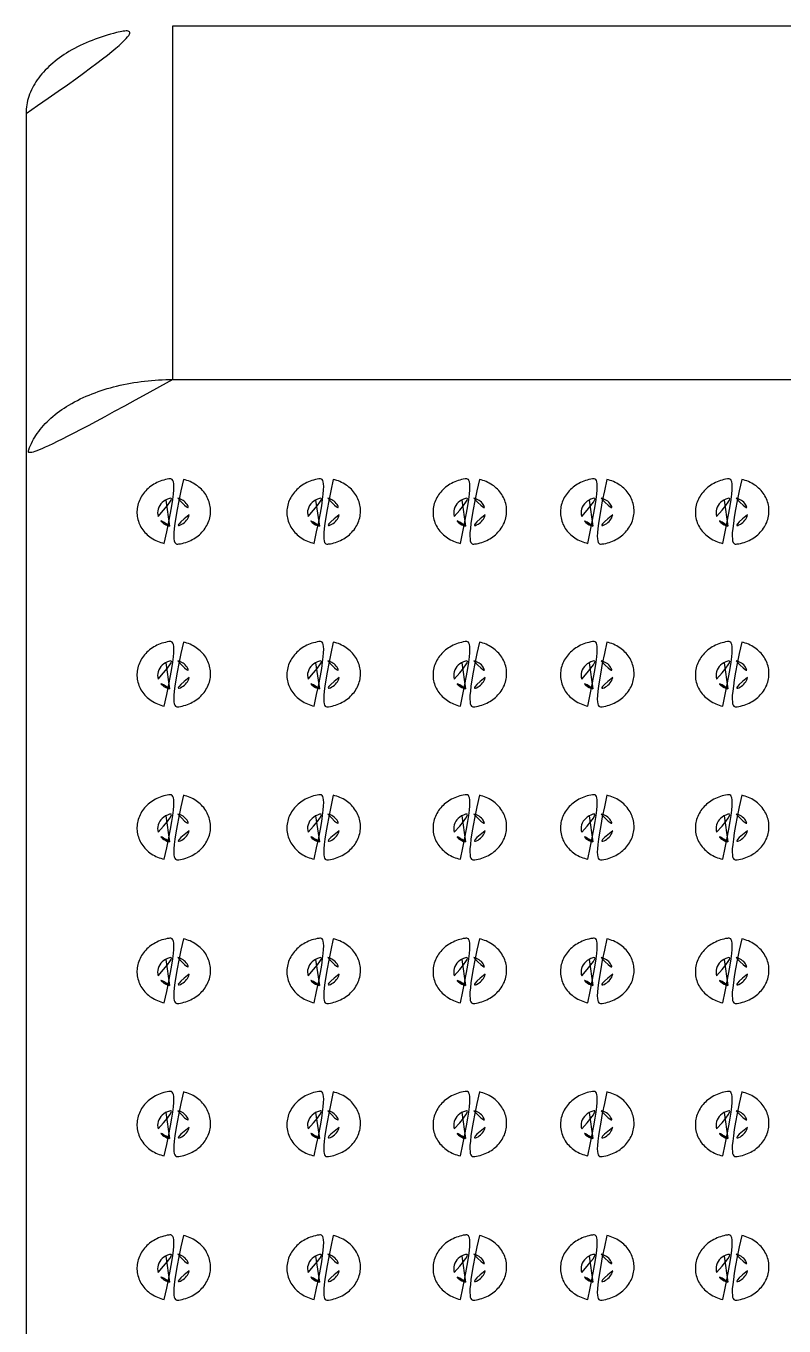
# Model space of a CAD drawing. Extents: x 16296678336 to 16296681200, y -37409618718 to -37409616619.
# Drawn here: x 16296680159.9 to 16296680190.9, y -37409617421 to -37409617367.8 of the extents above; entities that cross this region are included whole.
import ezdxf

# ---------------------------------------------------------------- set-up
doc = ezdxf.new("R2010")
doc.units = 0
doc.header["$LTSCALE"] = 10
doc.header["$MEASUREMENT"] = 0
doc.layers.get('0').update_dxf_attribs({"linetype": 'CONTINUOUS'})
doc.layers.add('DEF_LAYER_ASSEM_MEMBER', color=7, linetype='CONTINUOUS')

msp = doc.modelspace()

# ---------------------------------------------------------------- linework, layer by layer
at = {"color": 7, "linetype": 'Continuous'}
for p, q in [((16296680165.90736, -37409617367.817284), (16296680213.90736, -37409617367.817284)), ((16296680159.90736, -37409617371.392952), (16296680159.90736, -37409617424.770363)), ((16296680165.90736, -37409617382.271744), (16296680213.90736, -37409617382.271744))]:
    msp.add_line(p, q, dxfattribs=at)
at = {"color": 9, "linetype": 'Continuous'}
msp.add_line((16296680165.90736, -37409617382.271744), (16296680165.90736, -37409617367.817284), dxfattribs=at)
at = {"color": 7, "linetype": 'Continuous'}
for points, knots in [([(16296680159.90736, -37409617371.392952), (16296680159.90736, -37409617371.157341), (16296680159.991249, -37409617370.667618), (16296680160.351, -37409617369.983002), (16296680160.921619, -37409617369.362717), (16296680161.97279, -37409617368.615509), (16296680163.6628, -37409617367.982948), (16296680165.13658, -37409617367.817284), (16296680165.90736, -37409617367.817284)], [0, 0, 0, 0, 0.092764187, 0.191584244, 0.300549558, 0.421575078, 0.696527068, 1, 1, 1, 1]), ([(16296680165.90736, -37409617382.271744), (16296680165.13658, -37409617382.271744), (16296680163.6628, -37409617382.437408), (16296680161.97279, -37409617383.069969), (16296680160.921619, -37409617383.817177), (16296680160.351, -37409617384.437462), (16296680159.991249, -37409617385.122078), (16296680159.90736, -37409617385.611801), (16296680159.90736, -37409617385.847412)], [0, 0, 0, 0, 0.303472931, 0.578424922, 0.699450442, 0.808415756, 0.907235813, 1, 1, 1, 1])]:
    msp.add_open_spline(points, degree=3, knots=knots, dxfattribs=at)
at = {"layer": 'DEF_LAYER_ASSEM_MEMBER', "color": 9, "linetype": 'Continuous'}
for p, q in [((16296680165.620001, -37409617387.203018), (16296680165.770861, -37409617388.269661)), ((16296680171.74848, -37409617387.203018), (16296680171.89934, -37409617388.269661)), ((16296680177.7237, -37409617387.203018), (16296680177.874571, -37409617388.269661)), ((16296680182.932871, -37409617387.203018), (16296680183.08374, -37409617388.269661)), ((16296680188.448389, -37409617387.203018), (16296680188.59926, -37409617388.269661)), ((16296680165.620001, -37409617393.856613), (16296680165.770861, -37409617394.923264)), ((16296680171.74848, -37409617393.856613), (16296680171.89934, -37409617394.923264)), ((16296680177.7237, -37409617393.856613), (16296680177.874571, -37409617394.923264)), ((16296680182.932871, -37409617393.856613), (16296680183.08374, -37409617394.923264)), ((16296680188.448389, -37409617393.856613), (16296680188.59926, -37409617394.923264)), ((16296680165.620001, -37409617400.118813), (16296680165.770861, -37409617401.185448)), ((16296680171.74848, -37409617400.118813), (16296680171.89934, -37409617401.185448)), ((16296680177.7237, -37409617400.118813), (16296680177.874571, -37409617401.185448)), ((16296680182.932871, -37409617400.118813), (16296680183.08374, -37409617401.185448)), ((16296680188.448389, -37409617400.118813), (16296680188.59926, -37409617401.185448)), ((16296680165.620001, -37409617405.989609), (16296680165.770861, -37409617407.056236)), ((16296680171.74848, -37409617405.989609), (16296680171.89934, -37409617407.056236)), ((16296680177.7237, -37409617405.989609), (16296680177.874571, -37409617407.056236)), ((16296680182.932871, -37409617405.989609), (16296680183.08374, -37409617407.056236)), ((16296680188.448389, -37409617405.989609), (16296680188.59926, -37409617407.056236)), ((16296680165.620001, -37409617412.251801), (16296680165.770861, -37409617413.318443)), ((16296680171.74848, -37409617412.251801), (16296680171.89934, -37409617413.318443)), ((16296680177.7237, -37409617412.251801), (16296680177.874571, -37409617413.318443)), ((16296680182.932871, -37409617412.251801), (16296680183.08374, -37409617413.318443)), ((16296680188.448389, -37409617412.251801), (16296680188.59926, -37409617413.318443)), ((16296680165.620001, -37409617418.122627), (16296680165.770861, -37409617419.189278)), ((16296680171.74848, -37409617418.122627), (16296680171.89934, -37409617419.189278)), ((16296680177.7237, -37409617418.122627), (16296680177.874571, -37409617419.189278)), ((16296680182.932871, -37409617418.122627), (16296680183.08374, -37409617419.189278)), ((16296680188.448389, -37409617418.122627), (16296680188.59926, -37409617419.189278))]:
    msp.add_line(p, q, dxfattribs=at)
for points, start_tangent, end_tangent in [([(16296680165.55958, -37409617388.976418), (16296680165.0306, -37409617388.752937), (16296680164.642771, -37409617388.365044), (16296680164.45488, -37409617387.872437), (16296680164.49485, -37409617387.350517), (16296680164.755739, -37409617386.878082), (16296680165.196871, -37409617386.524872), (16296680165.75252, -37409617386.341827), (16296680166.341141, -37409617386.362259)], (-0.976356979, 0.216164402), (0.976351946, -0.216187134)), ([(16296680166.341141, -37409617386.362259), (16296680166.86841, -37409617386.588493), (16296680167.25218, -37409617386.979843), (16296680167.440399, -37409617387.472382), (16296680167.40399, -37409617387.994469), (16296680167.146339, -37409617388.468178), (16296680166.705549, -37409617388.821663), (16296680166.148279, -37409617389.000381), (16296680165.55958, -37409617388.976418)], (0.976351994, -0.216186919), (-0.976357001, 0.216164307)), ([(16296680171.688061, -37409617388.976418), (16296680171.159081, -37409617388.752937), (16296680170.77125, -37409617388.365044), (16296680170.583361, -37409617387.872437), (16296680170.623329, -37409617387.350517), (16296680170.88423, -37409617386.878082), (16296680171.325359, -37409617386.524872), (16296680171.881001, -37409617386.341827), (16296680172.46962, -37409617386.362259)], (-0.976356979, 0.216164402), (0.976351946, -0.216187134)), ([(16296680172.46962, -37409617386.362259), (16296680172.996889, -37409617386.588493), (16296680173.380659, -37409617386.979843), (16296680173.56888, -37409617387.472382), (16296680173.532471, -37409617387.994469), (16296680173.27482, -37409617388.468178), (16296680172.83404, -37409617388.821663), (16296680172.27676, -37409617389.000381), (16296680171.688061, -37409617388.976418)], (0.976351994, -0.216186919), (-0.976357001, 0.216164307)), ([(16296680177.66328, -37409617388.976418), (16296680177.13431, -37409617388.752937), (16296680176.746469, -37409617388.365044), (16296680176.55858, -37409617387.872437), (16296680176.598551, -37409617387.350517), (16296680176.859449, -37409617386.878082), (16296680177.300579, -37409617386.524872), (16296680177.85622, -37409617386.341827), (16296680178.444839, -37409617386.362259)], (-0.976356979, 0.216164402), (0.976351946, -0.216187134)), ([(16296680178.444839, -37409617386.362259), (16296680178.972111, -37409617386.588493), (16296680179.355881, -37409617386.979843), (16296680179.5441, -37409617387.472382), (16296680179.50769, -37409617387.994469), (16296680179.25004, -37409617388.468178), (16296680178.809259, -37409617388.821663), (16296680178.25198, -37409617389.000381), (16296680177.66328, -37409617388.976418)], (0.976351994, -0.216186919), (-0.976357001, 0.216164307)), ([(16296680182.87245, -37409617388.976418), (16296680182.343479, -37409617388.752937), (16296680181.955641, -37409617388.365044), (16296680181.767759, -37409617387.872437), (16296680181.80772, -37409617387.350517), (16296680182.068621, -37409617386.878082), (16296680182.50975, -37409617386.524872), (16296680183.06539, -37409617386.341827), (16296680183.654011, -37409617386.362259)], (-0.976356979, 0.216164402), (0.976351946, -0.216187134)), ([(16296680183.654011, -37409617386.362259), (16296680184.18128, -37409617386.588493), (16296680184.56505, -37409617386.979843), (16296680184.753281, -37409617387.472382), (16296680184.716869, -37409617387.994469), (16296680184.459209, -37409617388.468178), (16296680184.018431, -37409617388.821663), (16296680183.461149, -37409617389.000381), (16296680182.87245, -37409617388.976418)], (0.976351994, -0.216186919), (-0.976357001, 0.216164307)), ([(16296680188.38798, -37409617388.976418), (16296680187.858999, -37409617388.752937), (16296680187.471161, -37409617388.365044), (16296680187.283279, -37409617387.872437), (16296680187.32325, -37409617387.350517), (16296680187.584141, -37409617386.878082), (16296680188.02527, -37409617386.524872), (16296680188.580919, -37409617386.341827), (16296680189.16954, -37409617386.362259)], (-0.976356979, 0.216164402), (0.976351946, -0.216187134)), ([(16296680189.16954, -37409617386.362259), (16296680189.69681, -37409617386.588493), (16296680190.08058, -37409617386.979843), (16296680190.268801, -37409617387.472382), (16296680190.232389, -37409617387.994469), (16296680189.974739, -37409617388.468178), (16296680189.533951, -37409617388.821663), (16296680188.976681, -37409617389.000381), (16296680188.38798, -37409617388.976418)], (0.976351994, -0.216186919), (-0.976357001, 0.216164307)), ([(16296680165.55958, -37409617395.630013), (16296680165.0306, -37409617395.406532), (16296680164.642771, -37409617395.018631), (16296680164.45488, -37409617394.526031), (16296680164.49485, -37409617394.004112), (16296680164.755739, -37409617393.531677), (16296680165.196871, -37409617393.178467), (16296680165.75252, -37409617392.995422), (16296680166.341141, -37409617393.015846)], (-0.976356979, 0.216164402), (0.976351946, -0.216187134)), ([(16296680166.341141, -37409617393.015846), (16296680166.86841, -37409617393.242081), (16296680167.25218, -37409617393.63343), (16296680167.440399, -37409617394.125977), (16296680167.40399, -37409617394.648064), (16296680167.146339, -37409617395.121773), (16296680166.705549, -37409617395.47525), (16296680166.148279, -37409617395.653976), (16296680165.55958, -37409617395.630013)], (0.976351994, -0.216186919), (-0.976357001, 0.216164307)), ([(16296680171.688061, -37409617395.630013), (16296680171.159081, -37409617395.406532), (16296680170.77125, -37409617395.018631), (16296680170.583361, -37409617394.526031), (16296680170.623329, -37409617394.004112), (16296680170.88423, -37409617393.531677), (16296680171.325359, -37409617393.178467), (16296680171.881001, -37409617392.995422), (16296680172.46962, -37409617393.015846)], (-0.976356979, 0.216164402), (0.976351946, -0.216187134)), ([(16296680172.46962, -37409617393.015846), (16296680172.996889, -37409617393.242081), (16296680173.380659, -37409617393.63343), (16296680173.56888, -37409617394.125977), (16296680173.532471, -37409617394.648064), (16296680173.27482, -37409617395.121773), (16296680172.83404, -37409617395.47525), (16296680172.27676, -37409617395.653976), (16296680171.688061, -37409617395.630013)], (0.976351994, -0.216186919), (-0.976357001, 0.216164307)), ([(16296680177.66328, -37409617395.630013), (16296680177.13431, -37409617395.406532), (16296680176.746469, -37409617395.018631), (16296680176.55858, -37409617394.526031), (16296680176.598551, -37409617394.004112), (16296680176.859449, -37409617393.531677), (16296680177.300579, -37409617393.178467), (16296680177.85622, -37409617392.995422), (16296680178.444839, -37409617393.015846)], (-0.976356979, 0.216164402), (0.976351946, -0.216187134)), ([(16296680178.444839, -37409617393.015846), (16296680178.972111, -37409617393.242081), (16296680179.355881, -37409617393.63343), (16296680179.5441, -37409617394.125977), (16296680179.50769, -37409617394.648064), (16296680179.25004, -37409617395.121773), (16296680178.809259, -37409617395.47525), (16296680178.25198, -37409617395.653976), (16296680177.66328, -37409617395.630013)], (0.976351994, -0.216186919), (-0.976357001, 0.216164307)), ([(16296680182.87245, -37409617395.630013), (16296680182.343479, -37409617395.406532), (16296680181.955641, -37409617395.018631), (16296680181.767759, -37409617394.526031), (16296680181.80772, -37409617394.004112), (16296680182.068621, -37409617393.531677), (16296680182.50975, -37409617393.178467), (16296680183.06539, -37409617392.995422), (16296680183.654011, -37409617393.015846)], (-0.976356979, 0.216164402), (0.976351946, -0.216187134)), ([(16296680183.654011, -37409617393.015846), (16296680184.18128, -37409617393.242081), (16296680184.56505, -37409617393.63343), (16296680184.753281, -37409617394.125977), (16296680184.716869, -37409617394.648064), (16296680184.459209, -37409617395.121773), (16296680184.018431, -37409617395.47525), (16296680183.461149, -37409617395.653976), (16296680182.87245, -37409617395.630013)], (0.976351994, -0.216186919), (-0.976357001, 0.216164307)), ([(16296680188.38798, -37409617395.630013), (16296680187.858999, -37409617395.406532), (16296680187.471161, -37409617395.018631), (16296680187.283279, -37409617394.526031), (16296680187.32325, -37409617394.004112), (16296680187.584141, -37409617393.531677), (16296680188.02527, -37409617393.178467), (16296680188.580919, -37409617392.995422), (16296680189.16954, -37409617393.015846)], (-0.976356979, 0.216164402), (0.976351946, -0.216187134)), ([(16296680189.16954, -37409617393.015846), (16296680189.69681, -37409617393.242081), (16296680190.08058, -37409617393.63343), (16296680190.268801, -37409617394.125977), (16296680190.232389, -37409617394.648064), (16296680189.974739, -37409617395.121773), (16296680189.533951, -37409617395.47525), (16296680188.976681, -37409617395.653976), (16296680188.38798, -37409617395.630013)], (0.976351994, -0.216186919), (-0.976357001, 0.216164307)), ([(16296680165.55958, -37409617401.892197), (16296680165.0306, -37409617401.668716), (16296680164.642771, -37409617401.280823), (16296680164.45488, -37409617400.788223), (16296680164.49485, -37409617400.266312), (16296680164.755739, -37409617399.793869), (16296680165.196871, -37409617399.440659), (16296680165.75252, -37409617399.257622), (16296680166.341141, -37409617399.278053)], (-0.976356979, 0.216164402), (0.976351946, -0.216187134)), ([(16296680166.341141, -37409617399.278053), (16296680166.86841, -37409617399.50428), (16296680167.25218, -37409617399.89563), (16296680167.440399, -37409617400.388168), (16296680167.40399, -37409617400.910263), (16296680167.146339, -37409617401.383957), (16296680166.705549, -37409617401.737442), (16296680166.148279, -37409617401.916168), (16296680165.55958, -37409617401.892197)], (0.976351994, -0.216186919), (-0.976357001, 0.216164307)), ([(16296680171.688061, -37409617401.892197), (16296680171.159081, -37409617401.668716), (16296680170.77125, -37409617401.280823), (16296680170.583361, -37409617400.788223), (16296680170.623329, -37409617400.266312), (16296680170.88423, -37409617399.793869), (16296680171.325359, -37409617399.440659), (16296680171.881001, -37409617399.257622), (16296680172.46962, -37409617399.278053)], (-0.976356979, 0.216164402), (0.976351946, -0.216187134)), ([(16296680172.46962, -37409617399.278053), (16296680172.996889, -37409617399.50428), (16296680173.380659, -37409617399.89563), (16296680173.56888, -37409617400.388168), (16296680173.532471, -37409617400.910263), (16296680173.27482, -37409617401.383957), (16296680172.83404, -37409617401.737442), (16296680172.27676, -37409617401.916168), (16296680171.688061, -37409617401.892197)], (0.976351994, -0.216186919), (-0.976357001, 0.216164307)), ([(16296680177.66328, -37409617401.892197), (16296680177.13431, -37409617401.668716), (16296680176.746469, -37409617401.280823), (16296680176.55858, -37409617400.788223), (16296680176.598551, -37409617400.266312), (16296680176.859449, -37409617399.793869), (16296680177.300579, -37409617399.440659), (16296680177.85622, -37409617399.257622), (16296680178.444839, -37409617399.278053)], (-0.976356979, 0.216164402), (0.976351946, -0.216187134)), ([(16296680178.444839, -37409617399.278053), (16296680178.972111, -37409617399.50428), (16296680179.355881, -37409617399.89563), (16296680179.5441, -37409617400.388168), (16296680179.50769, -37409617400.910263), (16296680179.25004, -37409617401.383957), (16296680178.809259, -37409617401.737442), (16296680178.25198, -37409617401.916168), (16296680177.66328, -37409617401.892197)], (0.976351994, -0.216186919), (-0.976357001, 0.216164307)), ([(16296680182.87245, -37409617401.892197), (16296680182.343479, -37409617401.668716), (16296680181.955641, -37409617401.280823), (16296680181.767759, -37409617400.788223), (16296680181.80772, -37409617400.266312), (16296680182.068621, -37409617399.793869), (16296680182.50975, -37409617399.440659), (16296680183.06539, -37409617399.257622), (16296680183.654011, -37409617399.278053)], (-0.976356979, 0.216164402), (0.976351946, -0.216187134)), ([(16296680183.654011, -37409617399.278053), (16296680184.18128, -37409617399.50428), (16296680184.56505, -37409617399.89563), (16296680184.753281, -37409617400.388168), (16296680184.716869, -37409617400.910263), (16296680184.459209, -37409617401.383957), (16296680184.018431, -37409617401.737442), (16296680183.461149, -37409617401.916168), (16296680182.87245, -37409617401.892197)], (0.976351994, -0.216186919), (-0.976357001, 0.216164307)), ([(16296680188.38798, -37409617401.892197), (16296680187.858999, -37409617401.668716), (16296680187.471161, -37409617401.280823), (16296680187.283279, -37409617400.788223), (16296680187.32325, -37409617400.266312), (16296680187.584141, -37409617399.793869), (16296680188.02527, -37409617399.440659), (16296680188.580919, -37409617399.257622), (16296680189.16954, -37409617399.278053)], (-0.976356979, 0.216164402), (0.976351946, -0.216187134)), ([(16296680189.16954, -37409617399.278053), (16296680189.69681, -37409617399.50428), (16296680190.08058, -37409617399.89563), (16296680190.268801, -37409617400.388168), (16296680190.232389, -37409617400.910263), (16296680189.974739, -37409617401.383957), (16296680189.533951, -37409617401.737442), (16296680188.976681, -37409617401.916168), (16296680188.38798, -37409617401.892197)], (0.976351994, -0.216186919), (-0.976357001, 0.216164307)), ([(16296680165.55958, -37409617407.763), (16296680165.0306, -37409617407.53952), (16296680164.642771, -37409617407.151619), (16296680164.45488, -37409617406.659019), (16296680164.49485, -37409617406.137108), (16296680164.755739, -37409617405.664673), (16296680165.196871, -37409617405.311447), (16296680165.75252, -37409617405.12841), (16296680166.341141, -37409617405.148842)], (-0.976356979, 0.216164402), (0.976351946, -0.216187134)), ([(16296680166.341141, -37409617405.148842), (16296680166.86841, -37409617405.375069), (16296680167.25218, -37409617405.766418), (16296680167.440399, -37409617406.258957), (16296680167.40399, -37409617406.781052), (16296680167.146339, -37409617407.254761), (16296680166.705549, -37409617407.608238), (16296680166.148279, -37409617407.786957), (16296680165.55958, -37409617407.763)], (0.976351994, -0.216186919), (-0.976357001, 0.216164307)), ([(16296680171.688061, -37409617407.763), (16296680171.159081, -37409617407.53952), (16296680170.77125, -37409617407.151619), (16296680170.583361, -37409617406.659019), (16296680170.623329, -37409617406.137108), (16296680170.88423, -37409617405.664673), (16296680171.325359, -37409617405.311447), (16296680171.881001, -37409617405.12841), (16296680172.46962, -37409617405.148842)], (-0.976356979, 0.216164402), (0.976351946, -0.216187134)), ([(16296680172.46962, -37409617405.148842), (16296680172.996889, -37409617405.375069), (16296680173.380659, -37409617405.766418), (16296680173.56888, -37409617406.258957), (16296680173.532471, -37409617406.781052), (16296680173.27482, -37409617407.254761), (16296680172.83404, -37409617407.608238), (16296680172.27676, -37409617407.786957), (16296680171.688061, -37409617407.763)], (0.976351994, -0.216186919), (-0.976357001, 0.216164307)), ([(16296680177.66328, -37409617407.763), (16296680177.13431, -37409617407.53952), (16296680176.746469, -37409617407.151619), (16296680176.55858, -37409617406.659019), (16296680176.598551, -37409617406.137108), (16296680176.859449, -37409617405.664673), (16296680177.300579, -37409617405.311447), (16296680177.85622, -37409617405.12841), (16296680178.444839, -37409617405.148842)], (-0.976356979, 0.216164402), (0.976351946, -0.216187134)), ([(16296680178.444839, -37409617405.148842), (16296680178.972111, -37409617405.375069), (16296680179.355881, -37409617405.766418), (16296680179.5441, -37409617406.258957), (16296680179.50769, -37409617406.781052), (16296680179.25004, -37409617407.254761), (16296680178.809259, -37409617407.608238), (16296680178.25198, -37409617407.786957), (16296680177.66328, -37409617407.763)], (0.976351994, -0.216186919), (-0.976357001, 0.216164307)), ([(16296680182.87245, -37409617407.763), (16296680182.343479, -37409617407.53952), (16296680181.955641, -37409617407.151619), (16296680181.767759, -37409617406.659019), (16296680181.80772, -37409617406.137108), (16296680182.068621, -37409617405.664673), (16296680182.50975, -37409617405.311447), (16296680183.06539, -37409617405.12841), (16296680183.654011, -37409617405.148842)], (-0.976356979, 0.216164402), (0.976351946, -0.216187134)), ([(16296680183.654011, -37409617405.148842), (16296680184.18128, -37409617405.375069), (16296680184.56505, -37409617405.766418), (16296680184.753281, -37409617406.258957), (16296680184.716869, -37409617406.781052), (16296680184.459209, -37409617407.254761), (16296680184.018431, -37409617407.608238), (16296680183.461149, -37409617407.786957), (16296680182.87245, -37409617407.763)], (0.976351994, -0.216186919), (-0.976357001, 0.216164307)), ([(16296680188.38798, -37409617407.763), (16296680187.858999, -37409617407.53952), (16296680187.471161, -37409617407.151619), (16296680187.283279, -37409617406.659019), (16296680187.32325, -37409617406.137108), (16296680187.584141, -37409617405.664673), (16296680188.02527, -37409617405.311447), (16296680188.580919, -37409617405.12841), (16296680189.16954, -37409617405.148842)], (-0.976356979, 0.216164402), (0.976351946, -0.216187134)), ([(16296680189.16954, -37409617405.148842), (16296680189.69681, -37409617405.375069), (16296680190.08058, -37409617405.766418), (16296680190.268801, -37409617406.258957), (16296680190.232389, -37409617406.781052), (16296680189.974739, -37409617407.254761), (16296680189.533951, -37409617407.608238), (16296680188.976681, -37409617407.786957), (16296680188.38798, -37409617407.763)], (0.976351994, -0.216186919), (-0.976357001, 0.216164307)), ([(16296680165.55958, -37409617414.025192), (16296680165.0306, -37409617413.801712), (16296680164.642771, -37409617413.413811), (16296680164.45488, -37409617412.921211), (16296680164.49485, -37409617412.3993), (16296680164.755739, -37409617411.926857), (16296680165.196871, -37409617411.573647), (16296680165.75252, -37409617411.39061), (16296680166.341141, -37409617411.411041)], (-0.976356979, 0.216164402), (0.976351946, -0.216187134)), ([(16296680166.341141, -37409617411.411041), (16296680166.86841, -37409617411.637268), (16296680167.25218, -37409617412.028618), (16296680167.440399, -37409617412.521156), (16296680167.40399, -37409617413.043251), (16296680167.146339, -37409617413.516953), (16296680166.705549, -37409617413.870438), (16296680166.148279, -37409617414.049156), (16296680165.55958, -37409617414.025192)], (0.976351994, -0.216186919), (-0.976357001, 0.216164307)), ([(16296680171.688061, -37409617414.025192), (16296680171.159081, -37409617413.801712), (16296680170.77125, -37409617413.413811), (16296680170.583361, -37409617412.921211), (16296680170.623329, -37409617412.3993), (16296680170.88423, -37409617411.926857), (16296680171.325359, -37409617411.573647), (16296680171.881001, -37409617411.39061), (16296680172.46962, -37409617411.411041)], (-0.976356979, 0.216164402), (0.976351946, -0.216187134)), ([(16296680172.46962, -37409617411.411041), (16296680172.996889, -37409617411.637268), (16296680173.380659, -37409617412.028618), (16296680173.56888, -37409617412.521156), (16296680173.532471, -37409617413.043251), (16296680173.27482, -37409617413.516953), (16296680172.83404, -37409617413.870438), (16296680172.27676, -37409617414.049156), (16296680171.688061, -37409617414.025192)], (0.976351994, -0.216186919), (-0.976357001, 0.216164307)), ([(16296680177.66328, -37409617414.025192), (16296680177.13431, -37409617413.801712), (16296680176.746469, -37409617413.413811), (16296680176.55858, -37409617412.921211), (16296680176.598551, -37409617412.3993), (16296680176.859449, -37409617411.926857), (16296680177.300579, -37409617411.573647), (16296680177.85622, -37409617411.39061), (16296680178.444839, -37409617411.411041)], (-0.976356979, 0.216164402), (0.976351946, -0.216187134)), ([(16296680178.444839, -37409617411.411041), (16296680178.972111, -37409617411.637268), (16296680179.355881, -37409617412.028618), (16296680179.5441, -37409617412.521156), (16296680179.50769, -37409617413.043251), (16296680179.25004, -37409617413.516953), (16296680178.809259, -37409617413.870438), (16296680178.25198, -37409617414.049156), (16296680177.66328, -37409617414.025192)], (0.976351994, -0.216186919), (-0.976357001, 0.216164307)), ([(16296680182.87245, -37409617414.025192), (16296680182.343479, -37409617413.801712), (16296680181.955641, -37409617413.413811), (16296680181.767759, -37409617412.921211), (16296680181.80772, -37409617412.3993), (16296680182.068621, -37409617411.926857), (16296680182.50975, -37409617411.573647), (16296680183.06539, -37409617411.39061), (16296680183.654011, -37409617411.411041)], (-0.976356979, 0.216164402), (0.976351946, -0.216187134)), ([(16296680183.654011, -37409617411.411041), (16296680184.18128, -37409617411.637268), (16296680184.56505, -37409617412.028618), (16296680184.753281, -37409617412.521156), (16296680184.716869, -37409617413.043251), (16296680184.459209, -37409617413.516953), (16296680184.018431, -37409617413.870438), (16296680183.461149, -37409617414.049156), (16296680182.87245, -37409617414.025192)], (0.976351994, -0.216186919), (-0.976357001, 0.216164307)), ([(16296680188.38798, -37409617414.025192), (16296680187.858999, -37409617413.801712), (16296680187.471161, -37409617413.413811), (16296680187.283279, -37409617412.921211), (16296680187.32325, -37409617412.3993), (16296680187.584141, -37409617411.926857), (16296680188.02527, -37409617411.573647), (16296680188.580919, -37409617411.39061), (16296680189.16954, -37409617411.411041)], (-0.976356979, 0.216164402), (0.976351946, -0.216187134)), ([(16296680189.16954, -37409617411.411041), (16296680189.69681, -37409617411.637268), (16296680190.08058, -37409617412.028618), (16296680190.268801, -37409617412.521156), (16296680190.232389, -37409617413.043251), (16296680189.974739, -37409617413.516953), (16296680189.533951, -37409617413.870438), (16296680188.976681, -37409617414.049156), (16296680188.38798, -37409617414.025192)], (0.976351994, -0.216186919), (-0.976357001, 0.216164307)), ([(16296680165.55958, -37409617419.896027), (16296680165.0306, -37409617419.672546), (16296680164.642771, -37409617419.284653), (16296680164.45488, -37409617418.792053), (16296680164.49485, -37409617418.270126), (16296680164.755739, -37409617417.797699), (16296680165.196871, -37409617417.444481), (16296680165.75252, -37409617417.261436), (16296680166.341141, -37409617417.281883)], (-0.976356979, 0.216164402), (0.976351946, -0.216187134)), ([(16296680166.341141, -37409617417.281883), (16296680166.86841, -37409617417.508102), (16296680167.25218, -37409617417.899452), (16296680167.440399, -37409617418.391998), (16296680167.40399, -37409617418.914093), (16296680167.146339, -37409617419.387787), (16296680166.705549, -37409617419.741272), (16296680166.148279, -37409617419.919998), (16296680165.55958, -37409617419.896027)], (0.976351994, -0.216186919), (-0.976357001, 0.216164307)), ([(16296680171.688061, -37409617419.896027), (16296680171.159081, -37409617419.672546), (16296680170.77125, -37409617419.284653), (16296680170.583361, -37409617418.792053), (16296680170.623329, -37409617418.270126), (16296680170.88423, -37409617417.797699), (16296680171.325359, -37409617417.444481), (16296680171.881001, -37409617417.261436), (16296680172.46962, -37409617417.281883)], (-0.976356979, 0.216164402), (0.976351946, -0.216187134)), ([(16296680172.46962, -37409617417.281883), (16296680172.996889, -37409617417.508102), (16296680173.380659, -37409617417.899452), (16296680173.56888, -37409617418.391998), (16296680173.532471, -37409617418.914093), (16296680173.27482, -37409617419.387787), (16296680172.83404, -37409617419.741272), (16296680172.27676, -37409617419.919998), (16296680171.688061, -37409617419.896027)], (0.976351994, -0.216186919), (-0.976357001, 0.216164307)), ([(16296680177.66328, -37409617419.896027), (16296680177.13431, -37409617419.672546), (16296680176.746469, -37409617419.284653), (16296680176.55858, -37409617418.792053), (16296680176.598551, -37409617418.270126), (16296680176.859449, -37409617417.797699), (16296680177.300579, -37409617417.444481), (16296680177.85622, -37409617417.261436), (16296680178.444839, -37409617417.281883)], (-0.976356979, 0.216164402), (0.976351946, -0.216187134)), ([(16296680178.444839, -37409617417.281883), (16296680178.972111, -37409617417.508102), (16296680179.355881, -37409617417.899452), (16296680179.5441, -37409617418.391998), (16296680179.50769, -37409617418.914093), (16296680179.25004, -37409617419.387787), (16296680178.809259, -37409617419.741272), (16296680178.25198, -37409617419.919998), (16296680177.66328, -37409617419.896027)], (0.976351994, -0.216186919), (-0.976357001, 0.216164307)), ([(16296680182.87245, -37409617419.896027), (16296680182.343479, -37409617419.672546), (16296680181.955641, -37409617419.284653), (16296680181.767759, -37409617418.792053), (16296680181.80772, -37409617418.270126), (16296680182.068621, -37409617417.797699), (16296680182.50975, -37409617417.444481), (16296680183.06539, -37409617417.261436), (16296680183.654011, -37409617417.281883)], (-0.976356979, 0.216164402), (0.976351946, -0.216187134)), ([(16296680183.654011, -37409617417.281883), (16296680184.18128, -37409617417.508102), (16296680184.56505, -37409617417.899452), (16296680184.753281, -37409617418.391998), (16296680184.716869, -37409617418.914093), (16296680184.459209, -37409617419.387787), (16296680184.018431, -37409617419.741272), (16296680183.461149, -37409617419.919998), (16296680182.87245, -37409617419.896027)], (0.976351994, -0.216186919), (-0.976357001, 0.216164307)), ([(16296680188.38798, -37409617419.896027), (16296680187.858999, -37409617419.672546), (16296680187.471161, -37409617419.284653), (16296680187.283279, -37409617418.792053), (16296680187.32325, -37409617418.270126), (16296680187.584141, -37409617417.797699), (16296680188.02527, -37409617417.444481), (16296680188.580919, -37409617417.261436), (16296680189.16954, -37409617417.281883)], (-0.976356979, 0.216164402), (0.976351946, -0.216187134)), ([(16296680189.16954, -37409617417.281883), (16296680189.69681, -37409617417.508102), (16296680190.08058, -37409617417.899452), (16296680190.268801, -37409617418.391998), (16296680190.232389, -37409617418.914093), (16296680189.974739, -37409617419.387787), (16296680189.533951, -37409617419.741272), (16296680188.976681, -37409617419.919998), (16296680188.38798, -37409617419.896027)], (0.976351994, -0.216186919), (-0.976357001, 0.216164307))]:
    msp.add_spline(points, degree=3, dxfattribs=dict(at, start_tangent=start_tangent, end_tangent=end_tangent))
at = {"layer": 'DEF_LAYER_ASSEM_MEMBER', "color": 7, "linetype": 'Continuous'}
for points, start_tangent, end_tangent in [([(16296680165.31212, -37409617387.87384), (16296680165.30801, -37409617387.571991), (16296680165.476351, -37409617387.304703), (16296680165.77067, -37409617387.140778), (16296680166.112089, -37409617387.128372)], (-0.298909881, 0.954281344), (0.97635198, -0.216186982)), ([(16296680166.112089, -37409617387.128372), (16296680166.49526, -37409617387.386124), (16296680166.57819, -37409617387.810783)], (0.97635198, -0.216186982), (-0.218202955, -0.975903413)), ([(16296680171.440611, -37409617387.87384), (16296680171.436489, -37409617387.571991), (16296680171.60483, -37409617387.304703), (16296680171.899151, -37409617387.140778), (16296680172.24057, -37409617387.128372)], (-0.298909881, 0.954281344), (0.97635198, -0.216186982)), ([(16296680172.24057, -37409617387.128372), (16296680172.623739, -37409617387.386124), (16296680172.706671, -37409617387.810783)], (0.97635198, -0.216186982), (-0.218202955, -0.975903413)), ([(16296680177.415831, -37409617387.87384), (16296680177.41172, -37409617387.571991), (16296680177.58005, -37409617387.304703), (16296680177.874371, -37409617387.140778), (16296680178.21579, -37409617387.128372)], (-0.298909881, 0.954281344), (0.97635198, -0.216186982)), ([(16296680178.21579, -37409617387.128372), (16296680178.598961, -37409617387.386124), (16296680178.68189, -37409617387.810783)], (0.97635198, -0.216186982), (-0.218202955, -0.975903413)), ([(16296680182.625, -37409617387.87384), (16296680182.62089, -37409617387.571991), (16296680182.789221, -37409617387.304703), (16296680183.083549, -37409617387.140778), (16296680183.424959, -37409617387.128372)], (-0.298909881, 0.954281344), (0.97635198, -0.216186982)), ([(16296680183.424959, -37409617387.128372), (16296680183.80814, -37409617387.386124), (16296680183.891069, -37409617387.810783)], (0.97635198, -0.216186982), (-0.218202955, -0.975903413)), ([(16296680188.14052, -37409617387.87384), (16296680188.13641, -37409617387.571991), (16296680188.30475, -37409617387.304703), (16296680188.59907, -37409617387.140778), (16296680188.940491, -37409617387.128372)], (-0.298909881, 0.954281344), (0.97635198, -0.216186982)), ([(16296680188.940491, -37409617387.128372), (16296680189.32366, -37409617387.386124), (16296680189.40659, -37409617387.810783)], (0.97635198, -0.216186982), (-0.218202955, -0.975903413)), ([(16296680165.770861, -37409617388.269661), (16296680165.48122, -37409617388.126167), (16296680165.31212, -37409617387.87384)], (-0.976356257, 0.216167664), (-0.298909881, 0.954281344)), ([(16296680166.57819, -37409617387.810783), (16296680166.283039, -37409617388.193771), (16296680165.770861, -37409617388.269661)], (-0.218202955, -0.975903413), (-0.976356257, 0.216167664)), ([(16296680171.89934, -37409617388.269661), (16296680171.609699, -37409617388.126167), (16296680171.440611, -37409617387.87384)], (-0.976356257, 0.216167664), (-0.298909881, 0.954281344)), ([(16296680172.706671, -37409617387.810783), (16296680172.41152, -37409617388.193771), (16296680171.89934, -37409617388.269661)], (-0.218202955, -0.975903413), (-0.976356257, 0.216167664)), ([(16296680177.874571, -37409617388.269661), (16296680177.58493, -37409617388.126167), (16296680177.415831, -37409617387.87384)], (-0.976356257, 0.216167664), (-0.298909881, 0.954281344)), ([(16296680178.68189, -37409617387.810783), (16296680178.38674, -37409617388.193771), (16296680177.874571, -37409617388.269661)], (-0.218202955, -0.975903413), (-0.976356257, 0.216167664)), ([(16296680183.08374, -37409617388.269661), (16296680182.7941, -37409617388.126167), (16296680182.625, -37409617387.87384)], (-0.976356257, 0.216167664), (-0.298909881, 0.954281344)), ([(16296680183.891069, -37409617387.810783), (16296680183.595909, -37409617388.193771), (16296680183.08374, -37409617388.269661)], (-0.218202955, -0.975903413), (-0.976356257, 0.216167664)), ([(16296680188.59926, -37409617388.269661), (16296680188.30962, -37409617388.126167), (16296680188.14052, -37409617387.87384)], (-0.976356257, 0.216167664), (-0.298909881, 0.954281344)), ([(16296680189.40659, -37409617387.810783), (16296680189.111441, -37409617388.193771), (16296680188.59926, -37409617388.269661)], (-0.218202955, -0.975903413), (-0.976356257, 0.216167664)), ([(16296680165.31212, -37409617394.527443), (16296680165.30801, -37409617394.225594), (16296680165.476351, -37409617393.95829), (16296680165.77067, -37409617393.794373), (16296680166.112089, -37409617393.781967)], (-0.298909881, 0.954281344), (0.97635198, -0.216186982)), ([(16296680166.112089, -37409617393.781967), (16296680166.49526, -37409617394.039711), (16296680166.57819, -37409617394.464378)], (0.97635198, -0.216186982), (-0.218202955, -0.975903413)), ([(16296680171.440611, -37409617394.527443), (16296680171.436489, -37409617394.225594), (16296680171.60483, -37409617393.95829), (16296680171.899151, -37409617393.794373), (16296680172.24057, -37409617393.781967)], (-0.298909881, 0.954281344), (0.97635198, -0.216186982)), ([(16296680172.24057, -37409617393.781967), (16296680172.623739, -37409617394.039711), (16296680172.706671, -37409617394.464378)], (0.97635198, -0.216186982), (-0.218202955, -0.975903413)), ([(16296680177.415831, -37409617394.527443), (16296680177.41172, -37409617394.225594), (16296680177.58005, -37409617393.95829), (16296680177.874371, -37409617393.794373), (16296680178.21579, -37409617393.781967)], (-0.298909881, 0.954281344), (0.97635198, -0.216186982)), ([(16296680178.21579, -37409617393.781967), (16296680178.598961, -37409617394.039711), (16296680178.68189, -37409617394.464378)], (0.97635198, -0.216186982), (-0.218202955, -0.975903413)), ([(16296680182.625, -37409617394.527443), (16296680182.62089, -37409617394.225594), (16296680182.789221, -37409617393.95829), (16296680183.083549, -37409617393.794373), (16296680183.424959, -37409617393.781967)], (-0.298909881, 0.954281344), (0.97635198, -0.216186982)), ([(16296680183.424959, -37409617393.781967), (16296680183.80814, -37409617394.039711), (16296680183.891069, -37409617394.464378)], (0.97635198, -0.216186982), (-0.218202955, -0.975903413)), ([(16296680188.14052, -37409617394.527443), (16296680188.13641, -37409617394.225594), (16296680188.30475, -37409617393.95829), (16296680188.59907, -37409617393.794373), (16296680188.940491, -37409617393.781967)], (-0.298909881, 0.954281344), (0.97635198, -0.216186982)), ([(16296680188.940491, -37409617393.781967), (16296680189.32366, -37409617394.039711), (16296680189.40659, -37409617394.464378)], (0.97635198, -0.216186982), (-0.218202955, -0.975903413)), ([(16296680165.770861, -37409617394.923264), (16296680165.48122, -37409617394.779762), (16296680165.31212, -37409617394.527443)], (-0.976356257, 0.216167664), (-0.298909881, 0.954281344)), ([(16296680166.57819, -37409617394.464378), (16296680166.283039, -37409617394.847366), (16296680165.770861, -37409617394.923264)], (-0.218202955, -0.975903413), (-0.976356257, 0.216167664)), ([(16296680171.89934, -37409617394.923264), (16296680171.609699, -37409617394.779762), (16296680171.440611, -37409617394.527443)], (-0.976356257, 0.216167664), (-0.298909881, 0.954281344)), ([(16296680172.706671, -37409617394.464378), (16296680172.41152, -37409617394.847366), (16296680171.89934, -37409617394.923264)], (-0.218202955, -0.975903413), (-0.976356257, 0.216167664)), ([(16296680177.874571, -37409617394.923264), (16296680177.58493, -37409617394.779762), (16296680177.415831, -37409617394.527443)], (-0.976356257, 0.216167664), (-0.298909881, 0.954281344)), ([(16296680178.68189, -37409617394.464378), (16296680178.38674, -37409617394.847366), (16296680177.874571, -37409617394.923264)], (-0.218202955, -0.975903413), (-0.976356257, 0.216167664)), ([(16296680183.08374, -37409617394.923264), (16296680182.7941, -37409617394.779762), (16296680182.625, -37409617394.527443)], (-0.976356257, 0.216167664), (-0.298909881, 0.954281344)), ([(16296680183.891069, -37409617394.464378), (16296680183.595909, -37409617394.847366), (16296680183.08374, -37409617394.923264)], (-0.218202955, -0.975903413), (-0.976356257, 0.216167664)), ([(16296680188.59926, -37409617394.923264), (16296680188.30962, -37409617394.779762), (16296680188.14052, -37409617394.527443)], (-0.976356257, 0.216167664), (-0.298909881, 0.954281344)), ([(16296680189.40659, -37409617394.464378), (16296680189.111441, -37409617394.847366), (16296680188.59926, -37409617394.923264)], (-0.218202955, -0.975903413), (-0.976356257, 0.216167664)), ([(16296680165.31212, -37409617400.789627), (16296680165.30801, -37409617400.487778), (16296680165.476351, -37409617400.220482), (16296680165.77067, -37409617400.056572), (16296680166.112089, -37409617400.044159)], (-0.298909881, 0.954281344), (0.97635198, -0.216186982)), ([(16296680166.112089, -37409617400.044159), (16296680166.49526, -37409617400.30191), (16296680166.57819, -37409617400.72657)], (0.97635198, -0.216186982), (-0.218202955, -0.975903413)), ([(16296680171.440611, -37409617400.789627), (16296680171.436489, -37409617400.487778), (16296680171.60483, -37409617400.220482), (16296680171.899151, -37409617400.056572), (16296680172.24057, -37409617400.044159)], (-0.298909881, 0.954281344), (0.97635198, -0.216186982)), ([(16296680172.24057, -37409617400.044159), (16296680172.623739, -37409617400.30191), (16296680172.706671, -37409617400.72657)], (0.97635198, -0.216186982), (-0.218202955, -0.975903413)), ([(16296680177.415831, -37409617400.789627), (16296680177.41172, -37409617400.487778), (16296680177.58005, -37409617400.220482), (16296680177.874371, -37409617400.056572), (16296680178.21579, -37409617400.044159)], (-0.298909881, 0.954281344), (0.97635198, -0.216186982)), ([(16296680178.21579, -37409617400.044159), (16296680178.598961, -37409617400.30191), (16296680178.68189, -37409617400.72657)], (0.97635198, -0.216186982), (-0.218202955, -0.975903413)), ([(16296680182.625, -37409617400.789627), (16296680182.62089, -37409617400.487778), (16296680182.789221, -37409617400.220482), (16296680183.083549, -37409617400.056572), (16296680183.424959, -37409617400.044159)], (-0.298909881, 0.954281344), (0.97635198, -0.216186982)), ([(16296680183.424959, -37409617400.044159), (16296680183.80814, -37409617400.30191), (16296680183.891069, -37409617400.72657)], (0.97635198, -0.216186982), (-0.218202955, -0.975903413)), ([(16296680188.14052, -37409617400.789627), (16296680188.13641, -37409617400.487778), (16296680188.30475, -37409617400.220482), (16296680188.59907, -37409617400.056572), (16296680188.940491, -37409617400.044159)], (-0.298909881, 0.954281344), (0.97635198, -0.216186982)), ([(16296680188.940491, -37409617400.044159), (16296680189.32366, -37409617400.30191), (16296680189.40659, -37409617400.72657)], (0.97635198, -0.216186982), (-0.218202955, -0.975903413)), ([(16296680165.770861, -37409617401.185448), (16296680165.48122, -37409617401.041962), (16296680165.31212, -37409617400.789627)], (-0.976356257, 0.216167664), (-0.298909881, 0.954281344)), ([(16296680166.57819, -37409617400.72657), (16296680166.283039, -37409617401.109573), (16296680165.770861, -37409617401.185448)], (-0.218202955, -0.975903413), (-0.976356257, 0.216167664)), ([(16296680171.89934, -37409617401.185448), (16296680171.609699, -37409617401.041962), (16296680171.440611, -37409617400.789627)], (-0.976356257, 0.216167664), (-0.298909881, 0.954281344)), ([(16296680172.706671, -37409617400.72657), (16296680172.41152, -37409617401.109573), (16296680171.89934, -37409617401.185448)], (-0.218202955, -0.975903413), (-0.976356257, 0.216167664)), ([(16296680177.874571, -37409617401.185448), (16296680177.58493, -37409617401.041962), (16296680177.415831, -37409617400.789627)], (-0.976356257, 0.216167664), (-0.298909881, 0.954281344)), ([(16296680178.68189, -37409617400.72657), (16296680178.38674, -37409617401.109573), (16296680177.874571, -37409617401.185448)], (-0.218202955, -0.975903413), (-0.976356257, 0.216167664)), ([(16296680183.08374, -37409617401.185448), (16296680182.7941, -37409617401.041962), (16296680182.625, -37409617400.789627)], (-0.976356257, 0.216167664), (-0.298909881, 0.954281344)), ([(16296680183.891069, -37409617400.72657), (16296680183.595909, -37409617401.109573), (16296680183.08374, -37409617401.185448)], (-0.218202955, -0.975903413), (-0.976356257, 0.216167664)), ([(16296680188.59926, -37409617401.185448), (16296680188.30962, -37409617401.041962), (16296680188.14052, -37409617400.789627)], (-0.976356257, 0.216167664), (-0.298909881, 0.954281344)), ([(16296680189.40659, -37409617400.72657), (16296680189.111441, -37409617401.109573), (16296680188.59926, -37409617401.185448)], (-0.218202955, -0.975903413), (-0.976356257, 0.216167664)), ([(16296680165.31212, -37409617406.660423), (16296680165.30801, -37409617406.358566), (16296680165.476351, -37409617406.091278), (16296680165.77067, -37409617405.927361), (16296680166.112089, -37409617405.914963)], (-0.298909881, 0.954281344), (0.97635198, -0.216186982)), ([(16296680166.112089, -37409617405.914963), (16296680166.49526, -37409617406.172699), (16296680166.57819, -37409617406.597366)], (0.97635198, -0.216186982), (-0.218202955, -0.975903413)), ([(16296680171.440611, -37409617406.660423), (16296680171.436489, -37409617406.358566), (16296680171.60483, -37409617406.091278), (16296680171.899151, -37409617405.927361), (16296680172.24057, -37409617405.914963)], (-0.298909881, 0.954281344), (0.97635198, -0.216186982)), ([(16296680172.24057, -37409617405.914963), (16296680172.623739, -37409617406.172699), (16296680172.706671, -37409617406.597366)], (0.97635198, -0.216186982), (-0.218202955, -0.975903413)), ([(16296680177.415831, -37409617406.660423), (16296680177.41172, -37409617406.358566), (16296680177.58005, -37409617406.091278), (16296680177.874371, -37409617405.927361), (16296680178.21579, -37409617405.914963)], (-0.298909881, 0.954281344), (0.97635198, -0.216186982)), ([(16296680178.21579, -37409617405.914963), (16296680178.598961, -37409617406.172699), (16296680178.68189, -37409617406.597366)], (0.97635198, -0.216186982), (-0.218202955, -0.975903413)), ([(16296680182.625, -37409617406.660423), (16296680182.62089, -37409617406.358566), (16296680182.789221, -37409617406.091278), (16296680183.083549, -37409617405.927361), (16296680183.424959, -37409617405.914963)], (-0.298909881, 0.954281344), (0.97635198, -0.216186982)), ([(16296680183.424959, -37409617405.914963), (16296680183.80814, -37409617406.172699), (16296680183.891069, -37409617406.597366)], (0.97635198, -0.216186982), (-0.218202955, -0.975903413)), ([(16296680188.14052, -37409617406.660423), (16296680188.13641, -37409617406.358566), (16296680188.30475, -37409617406.091278), (16296680188.59907, -37409617405.927361), (16296680188.940491, -37409617405.914963)], (-0.298909881, 0.954281344), (0.97635198, -0.216186982)), ([(16296680188.940491, -37409617405.914963), (16296680189.32366, -37409617406.172699), (16296680189.40659, -37409617406.597366)], (0.97635198, -0.216186982), (-0.218202955, -0.975903413)), ([(16296680165.770861, -37409617407.056236), (16296680165.48122, -37409617406.912758), (16296680165.31212, -37409617406.660423)], (-0.976356257, 0.216167664), (-0.298909881, 0.954281344)), ([(16296680166.57819, -37409617406.597366), (16296680166.283039, -37409617406.980347), (16296680165.770861, -37409617407.056236)], (-0.218202955, -0.975903413), (-0.976356257, 0.216167664)), ([(16296680171.89934, -37409617407.056236), (16296680171.609699, -37409617406.912758), (16296680171.440611, -37409617406.660423)], (-0.976356257, 0.216167664), (-0.298909881, 0.954281344)), ([(16296680172.706671, -37409617406.597366), (16296680172.41152, -37409617406.980347), (16296680171.89934, -37409617407.056236)], (-0.218202955, -0.975903413), (-0.976356257, 0.216167664)), ([(16296680177.874571, -37409617407.056236), (16296680177.58493, -37409617406.912758), (16296680177.415831, -37409617406.660423)], (-0.976356257, 0.216167664), (-0.298909881, 0.954281344)), ([(16296680178.68189, -37409617406.597366), (16296680178.38674, -37409617406.980347), (16296680177.874571, -37409617407.056236)], (-0.218202955, -0.975903413), (-0.976356257, 0.216167664)), ([(16296680183.08374, -37409617407.056236), (16296680182.7941, -37409617406.912758), (16296680182.625, -37409617406.660423)], (-0.976356257, 0.216167664), (-0.298909881, 0.954281344)), ([(16296680183.891069, -37409617406.597366), (16296680183.595909, -37409617406.980347), (16296680183.08374, -37409617407.056236)], (-0.218202955, -0.975903413), (-0.976356257, 0.216167664)), ([(16296680188.59926, -37409617407.056236), (16296680188.30962, -37409617406.912758), (16296680188.14052, -37409617406.660423)], (-0.976356257, 0.216167664), (-0.298909881, 0.954281344)), ([(16296680189.40659, -37409617406.597366), (16296680189.111441, -37409617406.980347), (16296680188.59926, -37409617407.056236)], (-0.218202955, -0.975903413), (-0.976356257, 0.216167664)), ([(16296680165.31212, -37409617412.922623), (16296680165.30801, -37409617412.620773), (16296680165.476351, -37409617412.35347), (16296680165.77067, -37409617412.18956), (16296680166.112089, -37409617412.177147)], (-0.298909881, 0.954281344), (0.97635198, -0.216186982)), ([(16296680166.112089, -37409617412.177147), (16296680166.49526, -37409617412.434898), (16296680166.57819, -37409617412.859573)], (0.97635198, -0.216186982), (-0.218202955, -0.975903413)), ([(16296680171.440611, -37409617412.922623), (16296680171.436489, -37409617412.620773), (16296680171.60483, -37409617412.35347), (16296680171.899151, -37409617412.18956), (16296680172.24057, -37409617412.177147)], (-0.298909881, 0.954281344), (0.97635198, -0.216186982)), ([(16296680172.24057, -37409617412.177147), (16296680172.623739, -37409617412.434898), (16296680172.706671, -37409617412.859573)], (0.97635198, -0.216186982), (-0.218202955, -0.975903413)), ([(16296680177.415831, -37409617412.922623), (16296680177.41172, -37409617412.620773), (16296680177.58005, -37409617412.35347), (16296680177.874371, -37409617412.18956), (16296680178.21579, -37409617412.177147)], (-0.298909881, 0.954281344), (0.97635198, -0.216186982)), ([(16296680178.21579, -37409617412.177147), (16296680178.598961, -37409617412.434898), (16296680178.68189, -37409617412.859573)], (0.97635198, -0.216186982), (-0.218202955, -0.975903413)), ([(16296680182.625, -37409617412.922623), (16296680182.62089, -37409617412.620773), (16296680182.789221, -37409617412.35347), (16296680183.083549, -37409617412.18956), (16296680183.424959, -37409617412.177147)], (-0.298909881, 0.954281344), (0.97635198, -0.216186982)), ([(16296680183.424959, -37409617412.177147), (16296680183.80814, -37409617412.434898), (16296680183.891069, -37409617412.859573)], (0.97635198, -0.216186982), (-0.218202955, -0.975903413)), ([(16296680188.14052, -37409617412.922623), (16296680188.13641, -37409617412.620773), (16296680188.30475, -37409617412.35347), (16296680188.59907, -37409617412.18956), (16296680188.940491, -37409617412.177147)], (-0.298909881, 0.954281344), (0.97635198, -0.216186982)), ([(16296680188.940491, -37409617412.177147), (16296680189.32366, -37409617412.434898), (16296680189.40659, -37409617412.859573)], (0.97635198, -0.216186982), (-0.218202955, -0.975903413)), ([(16296680165.770861, -37409617413.318443), (16296680165.48122, -37409617413.17495), (16296680165.31212, -37409617412.922623)], (-0.976356257, 0.216167664), (-0.298909881, 0.954281344)), ([(16296680166.57819, -37409617412.859573), (16296680166.283039, -37409617413.242554), (16296680165.770861, -37409617413.318443)], (-0.218202955, -0.975903413), (-0.976356257, 0.216167664)), ([(16296680171.89934, -37409617413.318443), (16296680171.609699, -37409617413.17495), (16296680171.440611, -37409617412.922623)], (-0.976356257, 0.216167664), (-0.298909881, 0.954281344)), ([(16296680172.706671, -37409617412.859573), (16296680172.41152, -37409617413.242554), (16296680171.89934, -37409617413.318443)], (-0.218202955, -0.975903413), (-0.976356257, 0.216167664)), ([(16296680177.874571, -37409617413.318443), (16296680177.58493, -37409617413.17495), (16296680177.415831, -37409617412.922623)], (-0.976356257, 0.216167664), (-0.298909881, 0.954281344)), ([(16296680178.68189, -37409617412.859573), (16296680178.38674, -37409617413.242554), (16296680177.874571, -37409617413.318443)], (-0.218202955, -0.975903413), (-0.976356257, 0.216167664)), ([(16296680183.08374, -37409617413.318443), (16296680182.7941, -37409617413.17495), (16296680182.625, -37409617412.922623)], (-0.976356257, 0.216167664), (-0.298909881, 0.954281344)), ([(16296680183.891069, -37409617412.859573), (16296680183.595909, -37409617413.242554), (16296680183.08374, -37409617413.318443)], (-0.218202955, -0.975903413), (-0.976356257, 0.216167664)), ([(16296680188.59926, -37409617413.318443), (16296680188.30962, -37409617413.17495), (16296680188.14052, -37409617412.922623)], (-0.976356257, 0.216167664), (-0.298909881, 0.954281344)), ([(16296680189.40659, -37409617412.859573), (16296680189.111441, -37409617413.242554), (16296680188.59926, -37409617413.318443)], (-0.218202955, -0.975903413), (-0.976356257, 0.216167664)), ([(16296680165.31212, -37409617418.793457), (16296680165.30801, -37409617418.491608), (16296680165.476351, -37409617418.224312), (16296680165.77067, -37409617418.060387), (16296680166.112089, -37409617418.047981)], (-0.298909881, 0.954281344), (0.97635198, -0.216186982)), ([(16296680166.112089, -37409617418.047981), (16296680166.49526, -37409617418.305733), (16296680166.57819, -37409617418.7304)], (0.97635198, -0.216186982), (-0.218202955, -0.975903413)), ([(16296680171.440611, -37409617418.793457), (16296680171.436489, -37409617418.491608), (16296680171.60483, -37409617418.224312), (16296680171.899151, -37409617418.060387), (16296680172.24057, -37409617418.047981)], (-0.298909881, 0.954281344), (0.97635198, -0.216186982)), ([(16296680172.24057, -37409617418.047981), (16296680172.623739, -37409617418.305733), (16296680172.706671, -37409617418.7304)], (0.97635198, -0.216186982), (-0.218202955, -0.975903413)), ([(16296680177.415831, -37409617418.793457), (16296680177.41172, -37409617418.491608), (16296680177.58005, -37409617418.224312), (16296680177.874371, -37409617418.060387), (16296680178.21579, -37409617418.047981)], (-0.298909881, 0.954281344), (0.97635198, -0.216186982)), ([(16296680178.21579, -37409617418.047981), (16296680178.598961, -37409617418.305733), (16296680178.68189, -37409617418.7304)], (0.97635198, -0.216186982), (-0.218202955, -0.975903413)), ([(16296680182.625, -37409617418.793457), (16296680182.62089, -37409617418.491608), (16296680182.789221, -37409617418.224312), (16296680183.083549, -37409617418.060387), (16296680183.424959, -37409617418.047981)], (-0.298909881, 0.954281344), (0.97635198, -0.216186982)), ([(16296680183.424959, -37409617418.047981), (16296680183.80814, -37409617418.305733), (16296680183.891069, -37409617418.7304)], (0.97635198, -0.216186982), (-0.218202955, -0.975903413)), ([(16296680188.14052, -37409617418.793457), (16296680188.13641, -37409617418.491608), (16296680188.30475, -37409617418.224312), (16296680188.59907, -37409617418.060387), (16296680188.940491, -37409617418.047981)], (-0.298909881, 0.954281344), (0.97635198, -0.216186982)), ([(16296680188.940491, -37409617418.047981), (16296680189.32366, -37409617418.305733), (16296680189.40659, -37409617418.7304)], (0.97635198, -0.216186982), (-0.218202955, -0.975903413)), ([(16296680165.770861, -37409617419.189278), (16296680165.48122, -37409617419.045776), (16296680165.31212, -37409617418.793457)], (-0.976356257, 0.216167664), (-0.298909881, 0.954281344)), ([(16296680166.57819, -37409617418.7304), (16296680166.283039, -37409617419.113388), (16296680165.770861, -37409617419.189278)], (-0.218202955, -0.975903413), (-0.976356257, 0.216167664)), ([(16296680171.89934, -37409617419.189278), (16296680171.609699, -37409617419.045776), (16296680171.440611, -37409617418.793457)], (-0.976356257, 0.216167664), (-0.298909881, 0.954281344)), ([(16296680172.706671, -37409617418.7304), (16296680172.41152, -37409617419.113388), (16296680171.89934, -37409617419.189278)], (-0.218202955, -0.975903413), (-0.976356257, 0.216167664)), ([(16296680177.874571, -37409617419.189278), (16296680177.58493, -37409617419.045776), (16296680177.415831, -37409617418.793457)], (-0.976356257, 0.216167664), (-0.298909881, 0.954281344)), ([(16296680178.68189, -37409617418.7304), (16296680178.38674, -37409617419.113388), (16296680177.874571, -37409617419.189278)], (-0.218202955, -0.975903413), (-0.976356257, 0.216167664)), ([(16296680183.08374, -37409617419.189278), (16296680182.7941, -37409617419.045776), (16296680182.625, -37409617418.793457)], (-0.976356257, 0.216167664), (-0.298909881, 0.954281344)), ([(16296680183.891069, -37409617418.7304), (16296680183.595909, -37409617419.113388), (16296680183.08374, -37409617419.189278)], (-0.218202955, -0.975903413), (-0.976356257, 0.216167664)), ([(16296680188.59926, -37409617419.189278), (16296680188.30962, -37409617419.045776), (16296680188.14052, -37409617418.793457)], (-0.976356257, 0.216167664), (-0.298909881, 0.954281344)), ([(16296680189.40659, -37409617418.7304), (16296680189.111441, -37409617419.113388), (16296680188.59926, -37409617419.189278)], (-0.218202955, -0.975903413), (-0.976356257, 0.216167664))]:
    msp.add_spline(points, degree=3, dxfattribs=dict(at, start_tangent=start_tangent, end_tangent=end_tangent))

doc.saveas('drawing.dxf')
